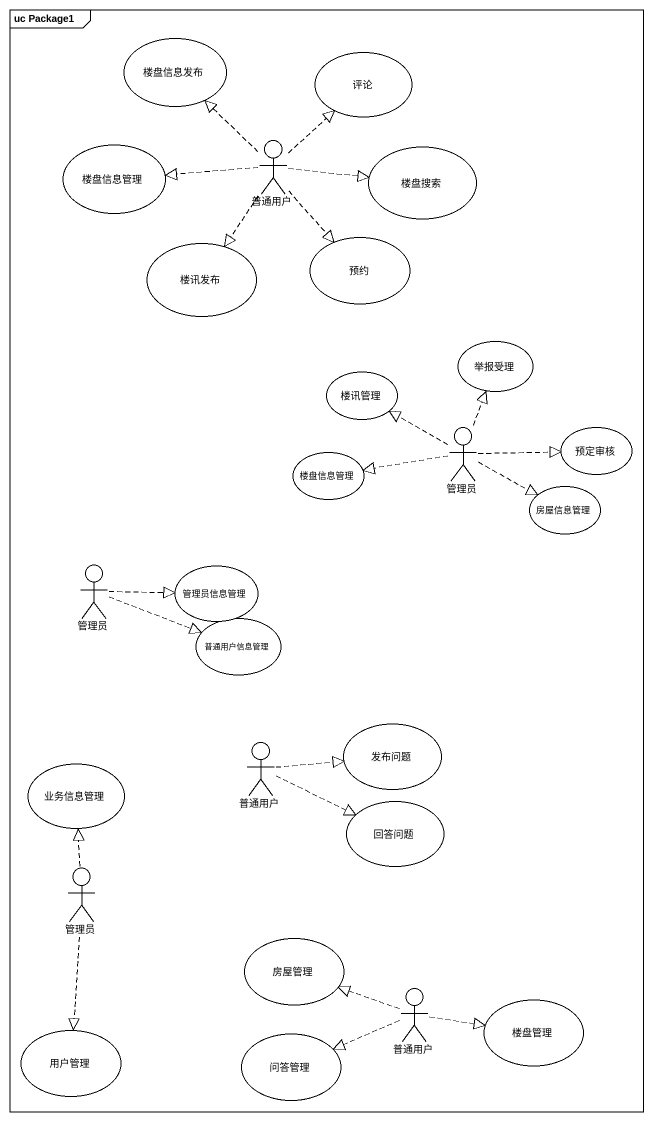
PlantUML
@startuml
mainframe uc Package1
usecase 楼盘信息发布
usecase 评论
usecase 楼盘信息管理
actor 普通用户
usecase 楼盘搜索
usecase 楼讯发布
usecase 预约
usecase 楼讯管理
usecase 举报受理
usecase "楼盘信息管理" as 楼盘信息管理_2
actor 管理员
usecase 预定审核
usecase 房屋信息管理
actor "管理员" as 管理员_2
usecase 管理员信息管理
usecase 普通用户信息管理
actor "普通用户" as 普通用户_2
usecase 发布问题
usecase 业务信息管理
usecase 回答问题
actor "管理员" as 管理员_3
usecase 房屋管理
actor "普通用户" as 普通用户_3
usecase 楼盘管理
usecase 用户管理
usecase 问答管理
普通用户 .up.|> 楼盘信息发布
普通用户 .up.|> 评论
普通用户 .left.|> 楼盘信息管理
普通用户 .right.|> 楼盘搜索
普通用户 ..|> 楼讯发布
普通用户 ..|> 预约
管理员 .up.|> 楼讯管理
管理员 .up.|> 举报受理
管理员 .left.|> 楼盘信息管理_2
管理员 .right.|> 预定审核
管理员 .right.|> 房屋信息管理
管理员_2 .right.|> 管理员信息管理
管理员_2 .right.|> 普通用户信息管理
普通用户_2 .right.|> 发布问题
普通用户_2 .right.|> 回答问题
管理员_3 .up.|> 业务信息管理
管理员_3 ..|> 用户管理
普通用户_3 .left.|> 房屋管理
普通用户_3 .right.|> 楼盘管理
普通用户_3 .left.|> 问答管理
@enduml
